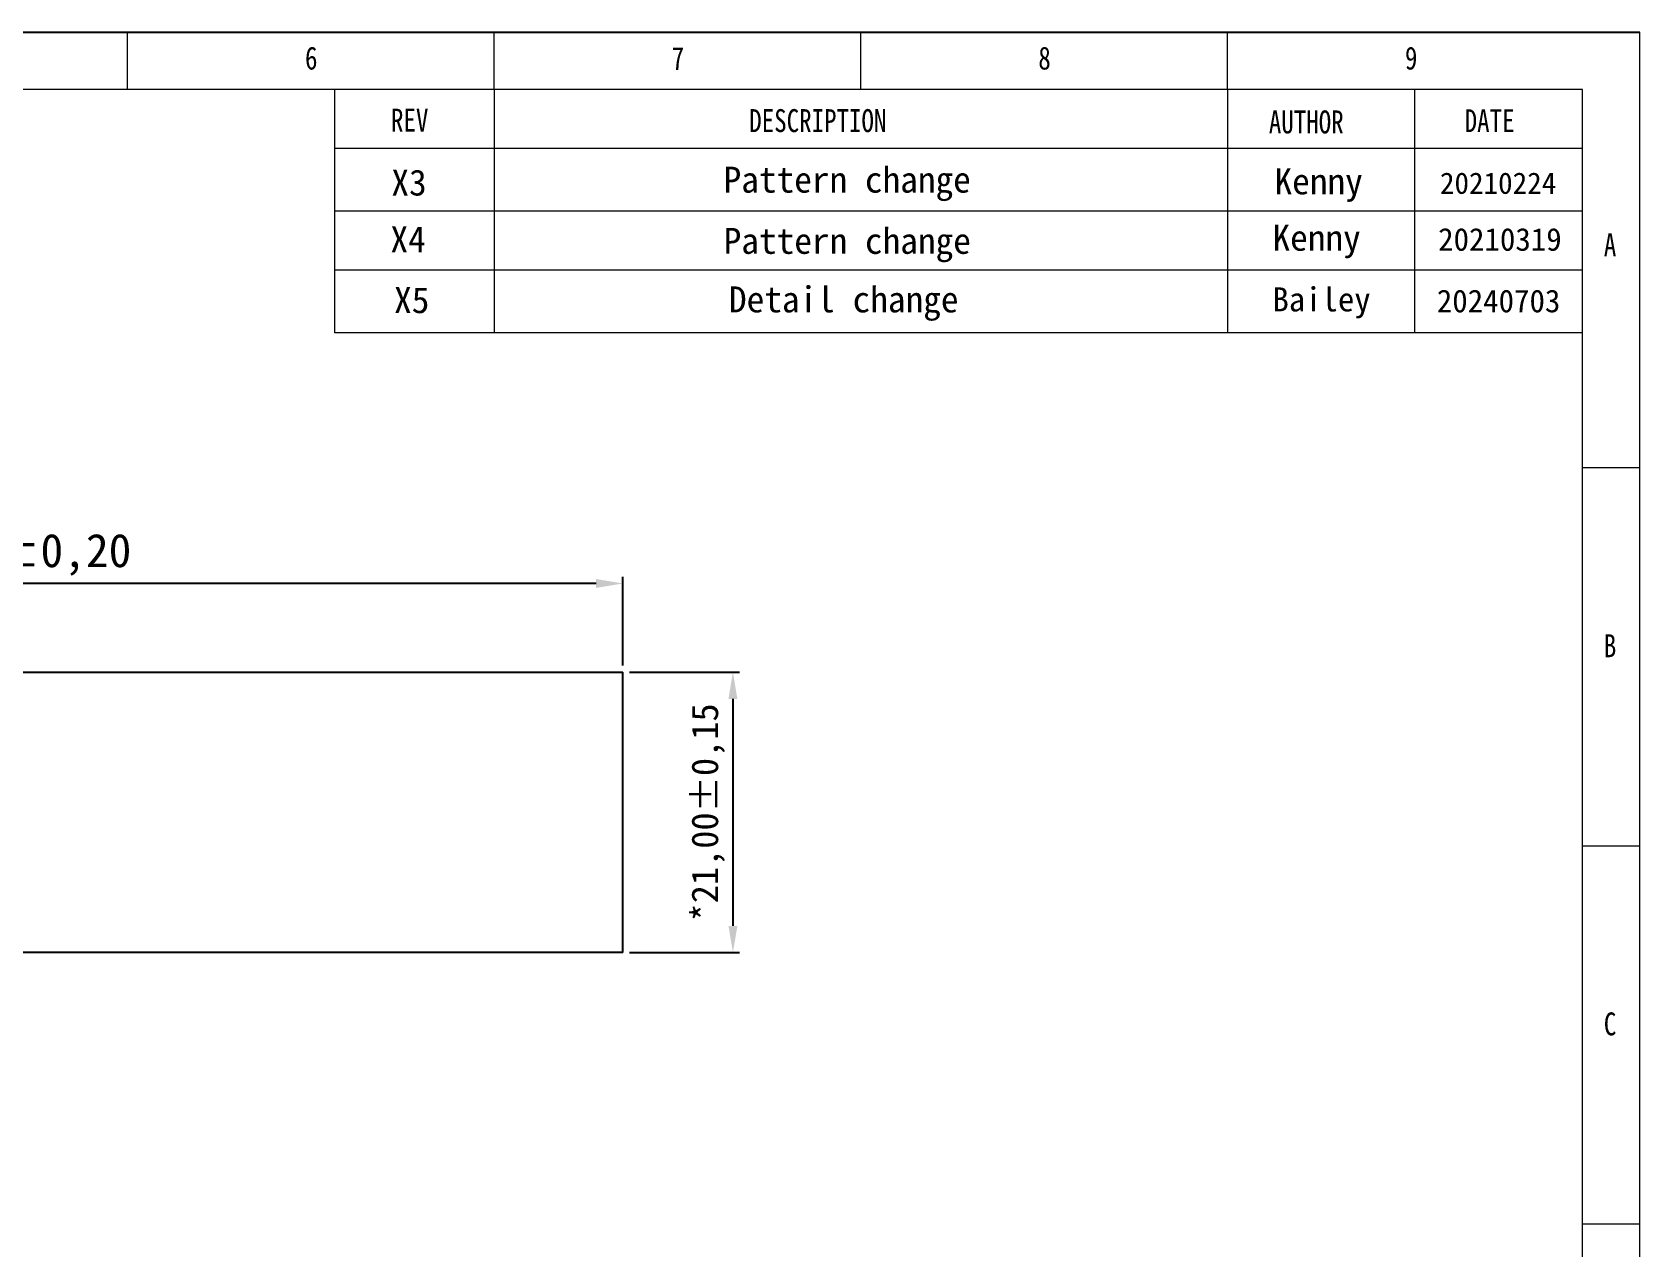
# Model space of a CAD drawing. Header units: millimetres. Extents: x 62 to 317, y 12 to 192.
# Drawn here: x 196.5 to 316.9, y 101 to 192.1 of the extents above; entities that cross this region are included whole.
import ezdxf

# ---------------------------------------------------------------- set-up
doc = ezdxf.new("R2010")
doc.units = ezdxf.units.MM
for name, color, linetype in [('07 图框', 15, 'Continuous'), ('BottomLayer', 7, 'Continuous'), ('POLYIMIDE__LOSS_FREE_', 7, 'Continuous')]:
    doc.layers.add(name, color=color, linetype=linetype)
doc.styles.add('ST1', font='', dxfattribs={"width": 0.8})
doc.styles.get("Standard").update_dxf_attribs({"font": 'arial.ttf'})
doc.styles.get('ST1').set_extended_font_data('SimSun')
doc.dimstyles.new('DIMSTYLE_6', dxfattribs={"dimtxt": 2, "dimasz": 1.5, "dimexe": 0.5, "dimexo": 0.5, "dimtad": 1, "dimzin": 0, "dimtxsty": 'Standard', "dimblk": '_FILLED', "dimcen": 0.09, "dimadec": 0, "dimazin": 0, "dimtp": 0.08, "dimtm": 0.08, "dimtfac": 1, "dimtofl": 0, "dimtmove": 0, "dimatfit": 3, "dimldrblk": '_FILLED', "dimfxl": 1, "dimtolj": 1, "dimtzin": 0, "dimarcsym": 0})

# ---------------------------------------------------------------- blocks, each defined once
blk = doc.blocks.new('_FILLED')
at = {"color": 0, "linetype": 'ByBlock'}
blk.add_solid([(0, 0), (-1, 0.167), (-1, -0.167)], dxfattribs=at)
blk = doc.blocks.new('*D50')
at = {"color": 0, "lineweight": -2, "transparency": 16777216}
for p, q in [((146.72, 144.65), (146.72, 151.29)), ((238.72, 150.79), (148.72, 150.79)), ((240.72, 144.65), (240.72, 151.29))]:
    blk.add_line(p, q, dxfattribs=at)
at = {"layer": 'Defpoints', "color": 0, "transparency": 16777216}
for p in [(146.72, 150.79), (146.72, 144.15), (240.72, 144.15)]:
    blk.add_point(p, dxfattribs=at)
at = {"color": 0, "lineweight": -2, "transparency": 16777216, "xscale": 2, "yscale": 2, "zscale": 2, "rotation": 180}
blk.add_blockref('_FILLED', (146.72, 150.79), dxfattribs=at)
at = {"color": 0, "lineweight": -2, "transparency": 16777216, "xscale": 2, "yscale": 2, "zscale": 2}
blk.add_blockref('_FILLED', (240.72, 150.79), dxfattribs=at)
at = {"color": 0, "transparency": 16777216, "insert": (193.72, 152.94), "char_height": 2, "attachment_point": 5, "style": 'ST1'}
blk.add_mtext('\\A1;{\\H1.25x;\\W1;*94,00±0,20}', dxfattribs=at)
blk = doc.blocks.new('*D51')
at = {"color": 0, "lineweight": -2, "transparency": 16777216}
for p, q in [((241.22, 144.15), (249.47, 144.15)), ((248.97, 142.15), (248.97, 125.15)), ((241.22, 123.15), (249.47, 123.15))]:
    blk.add_line(p, q, dxfattribs=at)
at = {"layer": 'Defpoints', "color": 0, "transparency": 16777216}
for p in [(240.72, 144.15), (240.72, 123.15), (248.97, 123.15)]:
    blk.add_point(p, dxfattribs=at)
at = {"color": 0, "lineweight": -2, "transparency": 16777216, "xscale": 2, "yscale": 2, "zscale": 2}
for p, rotation in [((248.97, 144.15), 90), ((248.97, 123.15), 270)]:
    blk.add_blockref('_FILLED', p, dxfattribs=dict(at, rotation=rotation))
at = {"color": 0, "transparency": 16777216, "insert": (247.12, 133.65), "char_height": 2, "attachment_point": 5, "rotation": 90, "style": 'ST1'}
blk.add_mtext('\\A1;{\\W1;*21,00±0,15}', dxfattribs=at)

msp = doc.modelspace()

# ---------------------------------------------------------------- linework, layer by layer
at = {"color": 0, "lineweight": 0}
for p, q in [((231.087, 187.782), (231.087, 169.562)), ((285.995, 187.782), (285.995, 169.562)), ((299.995, 187.782), (299.995, 169.562)), ((312.591, 178.673), (219.142, 178.673)), ((312.591, 174.257), (219.142, 174.257)), ((312.591, 169.562), (219.142, 169.562))]:
    msp.add_line(p, q, dxfattribs=at)
at = {"layer": '07 图框', "color": 7, "lineweight": 0}
for p, q in [((316.88, 192.071), (62.073, 192.071)), ((203.632, 187.782), (203.632, 192.071)), ((231.087, 187.782), (231.087, 192.071)), ((258.541, 187.782), (258.541, 192.071)), ((285.995, 187.782), (285.995, 192.071)), ((316.88, 11.904), (316.88, 192.071)), ((312.591, 187.782), (66.362, 187.782)), ((219.142, 187.782), (219.142, 169.562)), ((312.591, 16.194), (312.591, 187.782)), ((312.591, 183.367), (219.142, 183.367)), ((312.591, 159.47), (316.88, 159.47)), ((312.591, 131.158), (316.88, 131.158)), ((312.591, 102.846), (316.88, 102.846))]:
    msp.add_line(p, q, dxfattribs=at)
at = {"layer": 'BottomLayer'}
msp.add_line((62.073, 192.071), (316.88, 192.071), dxfattribs=at)
at = {"layer": 'POLYIMIDE__LOSS_FREE_', "color": 4, "linetype": 'Continuous'}
for p, q in [((146.724, 144.152), (240.724, 144.152)), ((240.724, 123.152), (240.724, 144.152)), ((240.724, 123.152), (146.724, 123.152))]:
    msp.add_line(p, q, dxfattribs=at)

# ---------------------------------------------------------------- texts
at = {"char_height": 1.944, "width": 7.86901, "attachment_point": 1, "style": 'ST1'}
for s, insert in [('{\\W1;X3}', (223.395, 181.78)), ('{\\W1;X4}', (223.326, 177.528)), ('{\\W1;X5}', (223.596, 172.979))]:
    msp.add_mtext(s, dxfattribs=dict(at, insert=insert))
at = {"color": 0, "attachment_point": 1, "style": 'ST1'}
for s, insert, char_height, width in [('{\\W1;Pattern change}', (248.27, 181.999), 1.944, 25.49188), ('{\\W1;Kenny}', (289.521, 181.873), 1.944, 7.86901), ('{\\W1;20210224}', (301.913, 181.565), 1.6, 5.25052), ('{\\W1;Pattern change}', (248.274, 177.417), 1.944, 27.14527), ('{\\W1;Kenny}', (289.37, 177.649), 1.944, 7.86901), ('{\\W1;20210319}', (301.777, 177.405), 1.7, 5.25052), ('{\\W1;Detail change}', (248.672, 173.034), 1.944, 18.79073), ('{\\W1;Bailey}', (289.376, 172.962), 1.8, 7.86901), ('{\\W1;20240703}', (301.678, 172.794), 1.7, 5.25052)]:
    msp.add_mtext(s, dxfattribs=dict(at, insert=insert, char_height=char_height, width=width))
at = {"layer": '07 图框', "color": 7, "lineweight": 0, "style": 'ST1'}
for s, insert, char_height, width, attachment_point in [('6', (216.93, 189.244), 1.716, 3.53895, 7), ('7', (244.384, 189.244), 1.716, 3.53895, 7), ('{\\f@SimSun|b0|i0|c134|p2;8}', (271.838, 189.244), 1.71588, 3.53895, 7), ('9', (299.292, 189.244), 1.716, 3.53895, 7), ('{\\Ftxt|c134;REV}', (223.365, 186.344), 1.71588, 7.08898, 1), ('{\\Ftxt|c134;DESCRIPTION}', (250.191, 186.306), 1.71588, 18.4913, 1), ('{\\Ftxt|c134;AUTHOR}', (289.1, 186.208), 1.71588, 7.08898, 1), ('{\\Ftxt|c134;DATE}', (303.761, 186.301), 1.71588, 7.08898, 1), ('A', (315.117, 175.296), 1.716, 3.53895, 9), ('B', (315.117, 146.984), 1.716, 3.53895, 3), ('C', (315.117, 118.672), 1.716, 3.53895, 3)]:
    msp.add_mtext(s, dxfattribs=dict(at, insert=insert, char_height=char_height, width=width, attachment_point=attachment_point))

# ---------------------------------------------------------------- dimensions: what is measured, and where the dimension line sits
dim = msp.add_linear_dim(base=(146.724, 150.79), p1=(240.724, 144.152), p2=(146.724, 144.152), text='{\\H1.25x;\\W1;<>}', dimstyle='DIMSTYLE_6', override={"dimasz": 2, "dimpost": '*<>', "dimtxsty": 'ST1', "dimtol": 1, "dimtp": 0.2, "dimtm": 0.2})
dim.commit()
dim.dimension.update_dxf_attribs({"geometry": '*D50', "text_midpoint": (193.724, 152.944)})
dim = msp.add_linear_dim(base=(248.971, 123.152), p1=(240.724, 144.152), p2=(240.724, 123.152), angle=90, text='{\\W1;<>}', dimstyle='DIMSTYLE_6', override={"dimasz": 2, "dimpost": '*<>', "dimtxsty": 'ST1', "dimtol": 1, "dimtp": 0.15, "dimtm": 0.15})
dim.commit()
dim.dimension.update_dxf_attribs({"geometry": '*D51', "text_midpoint": (248.971, 133.652), "dimtype": 160})

doc.saveas('drawing.dxf')
